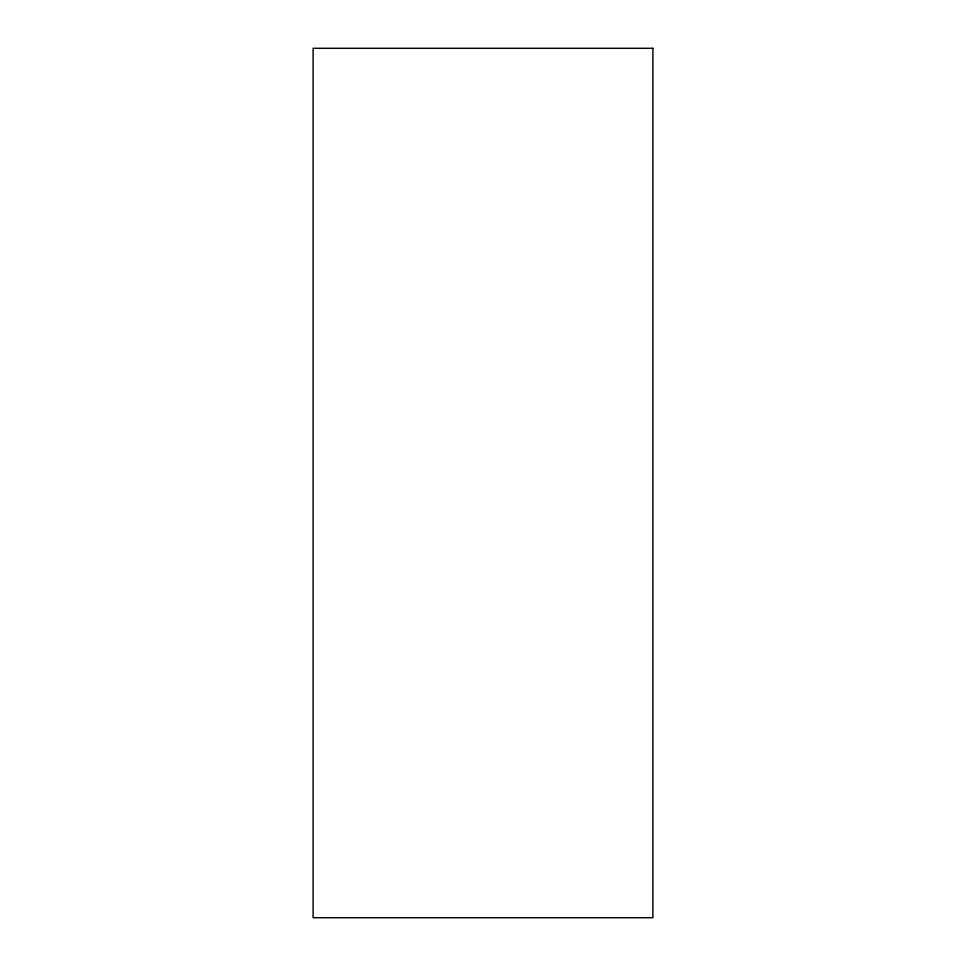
<?xml version="1.0" encoding="UTF-8"?>
<svg xmlns="http://www.w3.org/2000/svg" width="966" height="966" viewBox="0 0 966 966"><rect width="100%" height="100%" fill="white"/><g stroke="black" fill="none" stroke-linecap="round" stroke-linejoin="round"><path stroke-width="1.45" d="M652.883 48.3L313.117 48.3L313.117 917.7L652.883 917.7L652.883 48.3"/></g></svg>
